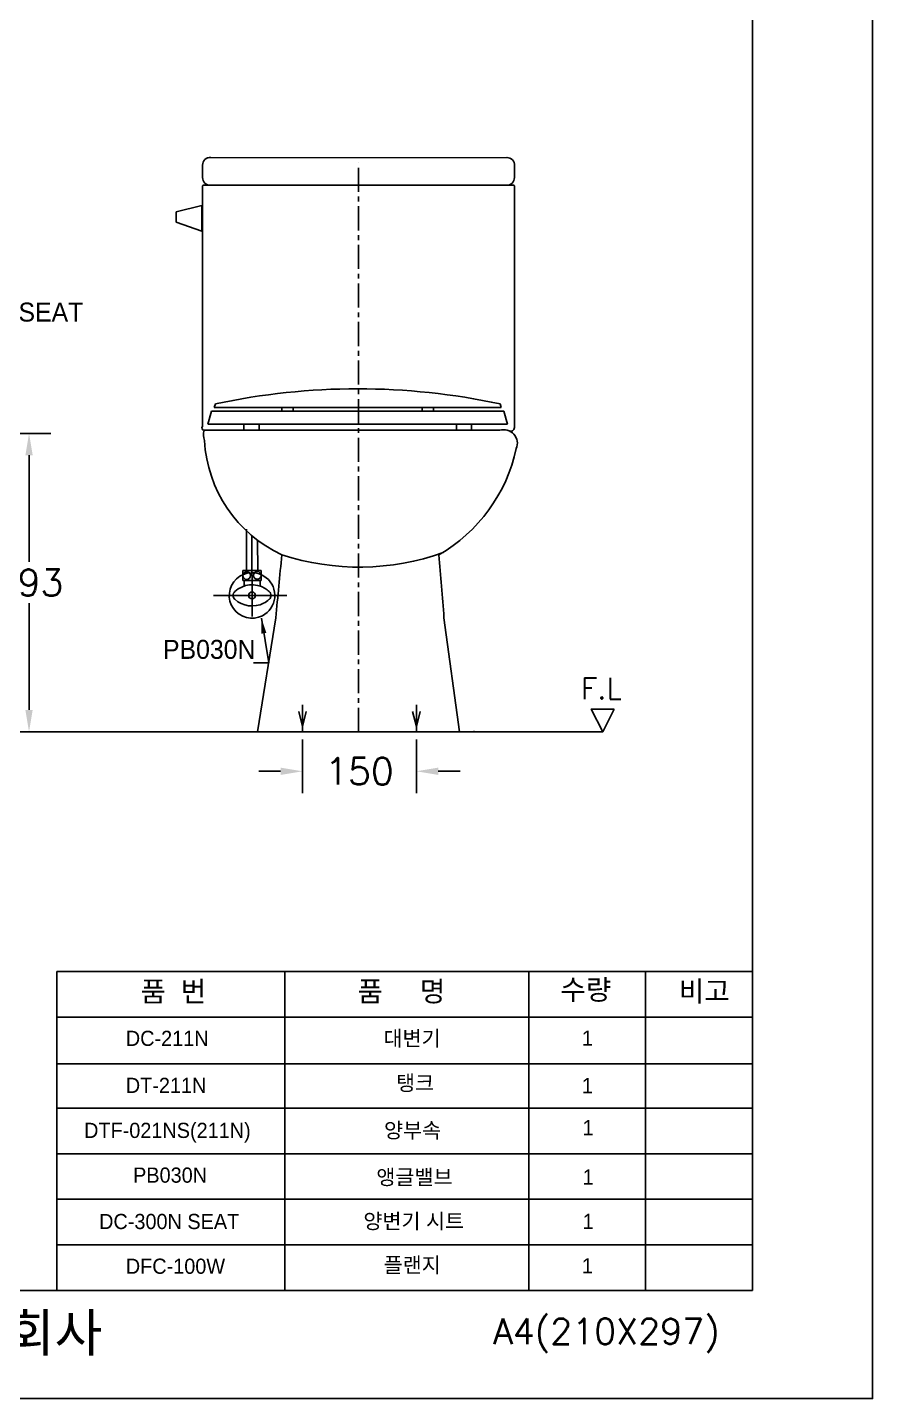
# Model space of a CAD drawing. Extents: x 65957 to 68383, y 58274 to 61705.
# Drawn here: x 67269 to 68383, y 58274 to 60080 of the extents above; entities that cross this region are included whole.
import ezdxf
from ezdxf.lldxf.tags import DXFTag

# ---------------------------------------------------------------- set-up
doc = ezdxf.new("R2010")
doc.units = 0
doc.header["$MEASUREMENT"] = 0
doc.linetypes.add('CENTER', pattern=[50.8, 31.75, -6.35, 6.35, -6.35])
doc.layers.get('0').update_dxf_attribs({"linetype": 'CONTINUOUS'})
doc.layers.get('Defpoints').update_dxf_attribs({"linetype": 'CONTINUOUS'})
for name, color, linetype in [('4', 3, 'CONTINUOUS'), ('CENTER', 1, 'CONTINUOUS'), ('Dim', 4, 'CONTINUOUS'), ('FAUCET', 4, 'CONTINUOUS'), ('LAYER_02', 7, 'CONTINUOUS'), ('LINE', 7, 'CONTINUOUS'), ('MAIN', 7, 'CONTINUOUS'), ('YA', 7, 'CONTINUOUS')]:
    doc.layers.add(name, color=color, linetype=linetype)
doc.layers.add('AM_6', color=2, linetype='CONTINUOUS', lineweight=30)
doc.styles.add('h', font='', dxfattribs={"height": 30})
doc.styles.get("Standard").update_dxf_attribs({"font": 'txt.shx', "bigfont": 'ghs.shx'})
doc.styles.add('스타일1', font='txt.shx', dxfattribs={"bigfont": 'ghs.shx'})
doc.styles.get('h').set_extended_font_data('Haansoft Batang')
tags = doc.linetypes.add('Amconstr', pattern=[9999, 9999, 0]).pattern_tags.tags
tags[6:7] = [DXFTag(74, 4), DXFTag(75, 0), DXFTag(340, '0'), DXFTag(46, 1.0), DXFTag(50, 0.0), DXFTag(44, 0.0), DXFTag(45, 0.0)]
tags[4:5] = [DXFTag(74, 4), DXFTag(75, 0), DXFTag(340, '0'), DXFTag(46, 1.0), DXFTag(50, 0.0), DXFTag(44, 0.0), DXFTag(45, 0.0)]
doc.dimstyles.new('SERIM', dxfattribs={"dimscale": 10, "dimtxt": 3, "dimasz": 2, "dimexe": 1, "dimexo": 1.5, "dimgap": 1, "dimtad": 1, "dimtoh": 1, "dimdec": 0, "dimdsep": 46, "dimtxsty": 'h', "dimcen": -0.3, "dimclrt": 2, "dimadec": 0, "dimazin": 0, "dimtfac": 1, "dimtdec": 0, "dimtmove": 1, "dimatfit": 3, "dimfxl": 0, "dimtolj": 1, "dimtzin": 0, "dimarcsym": 0})
doc.dimstyles.get("Standard").update_dxf_attribs({"dimtxt": 0.18, "dimasz": 0.18, "dimexe": 0.18, "dimexo": 0.0625, "dimgap": 0.09, "dimtad": 0, "dimtih": 1, "dimtoh": 1, "dimdec": 4, "dimzin": 0, "dimdsep": 46, "dimtxsty": 'Standard', "dimcen": 0.09, "dimadec": 0, "dimazin": 0, "dimtfac": 1, "dimtdec": 4, "dimtofl": 0, "dimtmove": 0, "dimatfit": 0, "dimfxl": 0, "dimtolj": 1, "dimtzin": 0, "dimarcsym": 0})

# ---------------------------------------------------------------- blocks, each defined once
blk = doc.blocks.new('*D10')
at = {"layer": 'Defpoints', "color": 0}
for p in [(67231, 59545.5), (67271.3, 59545.5), (67283.6, 59152.5)]:
    blk.add_point(p, dxfattribs=at)
at = {"layer": 'Dim', "color": 0, "lineweight": -2}
for p, q in [((67241, 59545.5), (67300.1, 59545.5)), ((67271.3, 59516.7), (67271.3, 59376.2)), ((67271.3, 59181.3), (67271.3, 59321.8)), ((67273.6, 59152.5), (67242.5, 59152.5))]:
    blk.add_line(p, q, dxfattribs=at)
at = {"layer": 'Dim', "color": 0}
for points in [[(67266.5, 59516.7), (67276.1, 59516.7), (67271.3, 59545.5)], [(67266.5, 59181.3), (67276.1, 59181.3), (67271.3, 59152.5)]]:
    blk.add_solid(points, dxfattribs=at)
at = {"layer": 'Dim', "color": 0, "insert": (67271.3, 59349), "char_height": 35.2, "attachment_point": 5}
blk.add_mtext('\\A1;393', dxfattribs=at)
blk = doc.blocks.new('*D12')
at = {"layer": 'Defpoints', "color": 0}
for p in [(67631.6, 59152.3), (67781.6, 59152.3), (67781.6, 59100.5)]:
    blk.add_point(p, dxfattribs=at)
at = {"layer": 'Dim', "color": 0, "lineweight": -2}
for p, q in [((67631.6, 59142.3), (67631.6, 59071.7)), ((67781.6, 59142.3), (67781.6, 59071.7)), ((67602.8, 59100.5), (67574, 59100.5)), ((67810.4, 59100.5), (67839.2, 59100.5))]:
    blk.add_line(p, q, dxfattribs=at)
at = {"layer": 'Dim', "color": 0}
for points in [[(67602.8, 59105.3), (67602.8, 59095.7), (67631.6, 59100.5)], [(67810.4, 59105.3), (67810.4, 59095.7), (67781.6, 59100.5)]]:
    blk.add_solid(points, dxfattribs=at)
at = {"layer": 'Dim', "color": 0, "insert": (67706.6, 59100.5), "char_height": 28.8, "attachment_point": 5}
blk.add_mtext('\\A1;{\\H1.22222x;150}', dxfattribs=at)

msp = doc.modelspace()

# ---------------------------------------------------------------- linework, layer by layer
for p, q in [((67498.9, 59845.6), (67498.9, 59811.8)), ((67498.9, 59841.2), (67499.9, 59841.1)), ((67498.9, 59840.3), (67499.9, 59840.3)), ((67498.9, 59816.3), (67499.9, 59816.3)), ((67498.9, 59815.5), (67499.9, 59815.4))]:
    msp.add_line(p, q)
for centre, start, end in [((67509.9, 59898.8), 85.7896, 180), ((67900.9, 59898.8), 355.7896, 90), ((67509.9, 59882.5), 180, 274.2104), ((67900.9, 59882.5), 265.7896, 0)]:
    msp.add_arc(centre, 10, start, end)
at = {"layer": '4', "color": 0}
for p, q in [((67631.6, 59152.3), (67631.6, 59188.2)), ((67781.6, 59152.3), (67781.6, 59188.2))]:
    msp.add_line(p, q, dxfattribs=at)
for points in [[(67626.6, 59179.4), (67631.6, 59159.4), (67636.6, 59179.4)], [(67776.6, 59179.4), (67781.6, 59159.4), (67786.6, 59179.4)]]:
    msp.add_lwpolyline(points, dxfattribs=at)
at = {"layer": 'CENTER', "color": 0}
for p, q in [((67564.9, 59410.9), (67565.1, 59304.4)), ((67514.3, 59332.1), (67610.9, 59332.1))]:
    msp.add_line(p, q, dxfattribs=at)
at = {"layer": 'Dim', "color": 0}
for p, q in [((67499.9, 59882.5), (67499.9, 59899.6)), ((67507.9, 59908.6), (67901.2, 59908.8)), ((67910.9, 59882.5), (67910.9, 59899.6)), ((67910.9, 59896.8), (67910.9, 59896.8)), ((67308.1, 58836.9), (68224.6, 58836.9)), ((67608.3, 58836.9), (67608.3, 58416.9)), ((67929.6, 58836.9), (67929.6, 58416.9)), ((68083.6, 58836.9), (68083.6, 58416.9)), ((67308.1, 58776.9), (68224.6, 58776.9)), ((67308.1, 58715.1), (68224.6, 58715.1)), ((67308.1, 58656.9), (68224.6, 58656.9)), ((67308.1, 58596.9), (68224.6, 58596.9)), ((67308.1, 58536.9), (68224.6, 58536.9))]:
    msp.add_line(p, q, dxfattribs=at)
at = {"layer": 'Dim', "color": 7, "linetype": 'CENTER'}
msp.add_line((67705.4, 59152.5), (67705.4, 59901.9), dxfattribs=at)
at = {"layer": 'FAUCET', "color": 0}
for p, q in [((67465.3, 59837.2), (67498.9, 59845.6)), ((67465.3, 59837.2), (67465.3, 59823.7)), ((67498.9, 59811.8), (67465.3, 59823.7))]:
    msp.add_line(p, q, dxfattribs=at)
at = {"layer": 'LINE', "linetype": 'Amconstr'}
for p, q in [((68224.6, 58416.9), (68224.6, 61584.9)), ((67236.1, 58416.9), (67308.1, 58416.9))]:
    msp.add_line(p, q, dxfattribs=at)
at = {"layer": 'MAIN', "color": 7}
for p, q in [((67506.9, 59557.6), (67511.9, 59574.6)), ((67511.9, 59574.6), (67896.9, 59574.6)), ((67516.9, 59584.3), (67515.3, 59579.6)), ((67515.3, 59579.6), (67893.5, 59579.6)), ((67604.4, 59579.6), (67604.4, 59574.6)), ((67619.4, 59579.6), (67619.4, 59574.6)), ((67789.4, 59579.6), (67789.4, 59574.6)), ((67804.4, 59579.6), (67804.4, 59574.6)), ((67891.9, 59584.3), (67893.5, 59579.6)), ((67896.9, 59574.6), (67901.9, 59557.6)), ((67506.9, 59557.6), (67901.9, 59557.6)), ((67554.4, 59557.6), (67554.4, 59549.6)), ((67574.4, 59557.6), (67574.4, 59549.6)), ((67834.4, 59557.6), (67834.4, 59549.6)), ((67854.4, 59557.6), (67854.4, 59549.6)), ((67704.4, 59549.6), (67517.4, 59549.6)), ((67554.4, 59549.6), (67574.4, 59549.6)), ((67704.4, 59549.6), (67891.4, 59549.6)), ((67834.4, 59549.6), (67854.4, 59549.6)), ((67557.6, 59419.3), (67557.6, 59364.9)), ((67572.2, 59405), (67572.6, 59364.9)), ((67577.1, 59364.9), (67553.1, 59364.9)), ((67553.1, 59364.9), (67553.1, 59351.9)), ((67577.1, 59364.9), (67577.1, 59351.9)), ((67577.1, 59351.9), (67553.1, 59351.9)), ((67554.6, 59351.9), (67554.6, 59344.5)), ((67575.6, 59351.9), (67575.6, 59344.5))]:
    msp.add_line(p, q, dxfattribs=at)
msp.add_lwpolyline([(66540, 60043.6), (66540, 59152.5), (68027.1, 59152.5)], dxfattribs=at)
at = {"layer": 'MAIN', "color": 0}
for points in [[(67705.4, 59872.5), (67501.9, 59872.5, 0.414214), (67499.9, 59870.5), (67499.9, 59554.5, 0.668179), (67501.7, 59549.7), (67502, 59549.6)], [(67904.4, 59548.6, 106.952475), (67904.4, 59548.6, 0.159782), (67904.4, 59548.6, 0.526936), (67910.9, 59554.5), (67910.9, 59870.5, 0.414214), (67908.9, 59872.5), (67705.4, 59872.5)], [(67838.4, 59152.5), (67818, 59302.8, 0.0053), (67811.3, 59385.6, 0.211014), (67913.3, 59525.5, 0.636522), (67891.4, 59549.6), (67502, 59549.6, 0.157172), (67502.3, 59536.2, 0.275799), (67604.3, 59385.6, -0.000355), (67596.4, 59302.8), (67572.4, 59152.5)]]:
    msp.add_lwpolyline(points, format="xyb", dxfattribs=at)
for points in [[(68042.1, 59182.5), (68012.1, 59182.5), (68027.1, 59152.5), (68042.1, 59182.5)], [(67552.9, 59152.7), (67552.9, 59152.5), (67857.9, 59152.5), (67858, 59154)]]:
    msp.add_lwpolyline(points, dxfattribs=at)
at = {"layer": 'MAIN', "color": 7}
for centre, radius in [((67558.1, 59358.3), 5), ((67572, 59358.5), 5), ((67565.1, 59332.1), 4.5)]:
    msp.add_circle(centre, radius, dxfattribs=at)
for centre, radius, start, end in [((67704.4, 58715.4), 888.9, 77.8229, 102.1771), ((67565.1, 59332.1), 30, 51.2114, 297.1005), ((67565.1, 59312.5), 33.6, 58.9741, 132.501), ((67565.1, 59332.1), 30, 297.1005, 51.2114), ((67565.1, 59312.5), 33.6, 47.499, 58.9741), ((67547.1, 59332.1), 7, 132.501, 227.499), ((67565.1, 59351.8), 33.6, 227.499, 297.1391), ((67565.1, 59351.8), 33.6, 297.1391, 312.501), ((67583.1, 59332.1), 7, 312.501, 47.499)]:
    msp.add_arc(centre, radius, start, end, dxfattribs=at)
at = {"layer": 'MAIN'}
msp.add_arc((67706.4, 59699.6), 330.2, 251.9882, 289.592, dxfattribs=at)
at = {"layer": 'YA', "color": 7}
for p, q in [((67308.1, 58416.9), (67308.1, 58836.9)), ((67308.1, 58476.9), (68224.6, 58476.9)), ((67308.1, 58416.9), (68224.6, 58416.9))]:
    msp.add_line(p, q, dxfattribs=at)
at = {"layer": 'YA', "color": 0}
msp.add_lwpolyline([(65957.2, 58274.4), (68382.7, 58274.4), (68382.7, 61704.7), (65957.2, 61704.7)], close=True, dxfattribs=at)

# ---------------------------------------------------------------- texts
at = {"layer": 'AM_6', "color": 0, "char_height": 25, "attachment_point": 4, "style": 'h'}
for s, insert in [('{\\fGulim|b0|i0|c129|p50;DC-300N SEAT}', (67112, 59705.1)), ('{\\fGulim|b0|i0|c129|p50;PB030N}', (67447.8, 59260.9))]:
    msp.add_mtext(s, dxfattribs=dict(at, insert=insert))
at = {"layer": 'Dim', "color": 0, "attachment_point": 1, "style": '스타일1'}
for s, insert, char_height in [('{\\fGulim|b0|i0|c129|p50;품  번}', (67418.1, 58823.9), 26.746), ('{\\fGulim|b0|i0|c129|p50;품     명}', (67704, 58824.1), 26.746), ('{\\fGulim|b0|i0|c129|p50;수량}', (67971.4, 58826.3), 26.746), ('{\\fGulim|b0|i0|c129|p50;비고}', (68127.4, 58824.3), 26.746), ('{\\fGulim|b0|i0|c129|p50;1\\P}', (67999.7, 58759.1), 20), ('{\\fGulim|b0|i0|c129|p50;1\\P}', (67999.7, 58696.6), 20), ('{\\fGulim|b0|i0|c129|p50;1\\P}', (68000.6, 58641.2), 20), ('{\\fGulim|b0|i0|c129|p50;1\\P}', (68000.7, 58576.2), 20), ('{\\fGulim|b0|i0|c129|p50;1\\P}', (68000.7, 58517.7), 20), ('{\\fGulim|b0|i0|c129|p50;1\\P}', (67999.7, 58459.2), 20)]:
    msp.add_mtext(s, dxfattribs=dict(at, insert=insert, char_height=char_height))
for s, insert, char_height, width in [('{\\fGulim|b0|i0|c129|p50;대변기}', (67738.3, 58758.8), 20, 147), ('{\\fGulim|b0|i0|c129|p50;DC-211N}', (67398.8, 58758.8), 20, 147), ('{\\fGulim|b0|i0|c129|p50;DT-211N}', (67398.8, 58696.9), 20, 147), ('{\\fGulim|b0|i0|c129|p50;탱크}', (67754.8, 58700), 20, 147), ('{\\fGulim|b0|i0|c129|p50;DTF-021NS(211N)}', (67343.8, 58637.6), 20, 147), ('{\\fGulim|b0|i0|c129|p50;양부속}', (67739, 58637.7), 20, 290), ('{\\fGulim|b0|i0|c129|p50;PB030N}', (67408.4, 58578.7), 20, 147), ('{\\fGulim|b0|i0|c129|p50;앵글밸브}', (67728.9, 58576.1), 20, 315), ('{\\fGulim|b0|i0|c129|p50;DC-300N SEAT}', (67363.6, 58517.6), 20, 221.507), ('{\\fGulim|b0|i0|c129|p50;양변기 시트}', (67711.8, 58518.1), 20, 212), ('{\\fGulim|b0|i0|c129|p50;DFC-100W}', (67398.8, 58458.7), 20, 147), ('{\\fGulim|b0|i0|c129|p50;플랜지}', (67738.5, 58460.3), 20, 212), ('{\\fGulim|b0|i0|c129|p50;       대림통상주식회사\\P}', (66738.6, 58386.1), 50, 1090)]:
    msp.add_mtext(s, dxfattribs=dict(at, insert=insert, char_height=char_height, width=width))
at = {"layer": 'LAYER_02', "color": 0}
msp.add_text('F.L', height=27.99, dxfattribs=at).set_placement((67998.4, 59195.7))
at = {"layer": 'YA', "color": 7}
msp.add_text('A4(210X297)', height=33.819, dxfattribs=at).set_placement((67882.6, 58346))

# ---------------------------------------------------------------- dimensions: what is measured, and where the dimension line sits
at = {"layer": 'Dim', "color": 0}
dim = msp.add_linear_dim(base=(67271.3, 59545.5), p1=(67283.6, 59152.5), p2=(67231, 59545.5), angle=270, dimstyle='Standard', override={"dimscale": 160, "dimtxt": 0.22, "dimgap": 0.06, "dimdec": 0}, dxfattribs=at)
dim.commit()
dim.dimension.update_dxf_attribs({"geometry": '*D10', "text_midpoint": (67271.3, 59349), "dimtype": 160})
dim = msp.add_linear_dim(base=(67781.6, 59100.5), p1=(67631.6, 59152.3), p2=(67781.6, 59152.3), text='{\\H1.22222x;<>}', dimstyle='Standard', override={"dimscale": 160, "dimgap": 0.06, "dimdec": 0, "dimatfit": 3}, dxfattribs=at)
dim.commit()
dim.dimension.update_dxf_attribs({"geometry": '*D12', "text_midpoint": (67706.6, 59100.5)})

# ---------------------------------------------------------------- leaders
msp.add_leader([(67577.5, 59302), (67587.2, 59243.2), (67567.2, 59243.2)], dimstyle='SERIM', override={"dimse1": 1}, dxfattribs=at)

doc.saveas('drawing.dxf')
